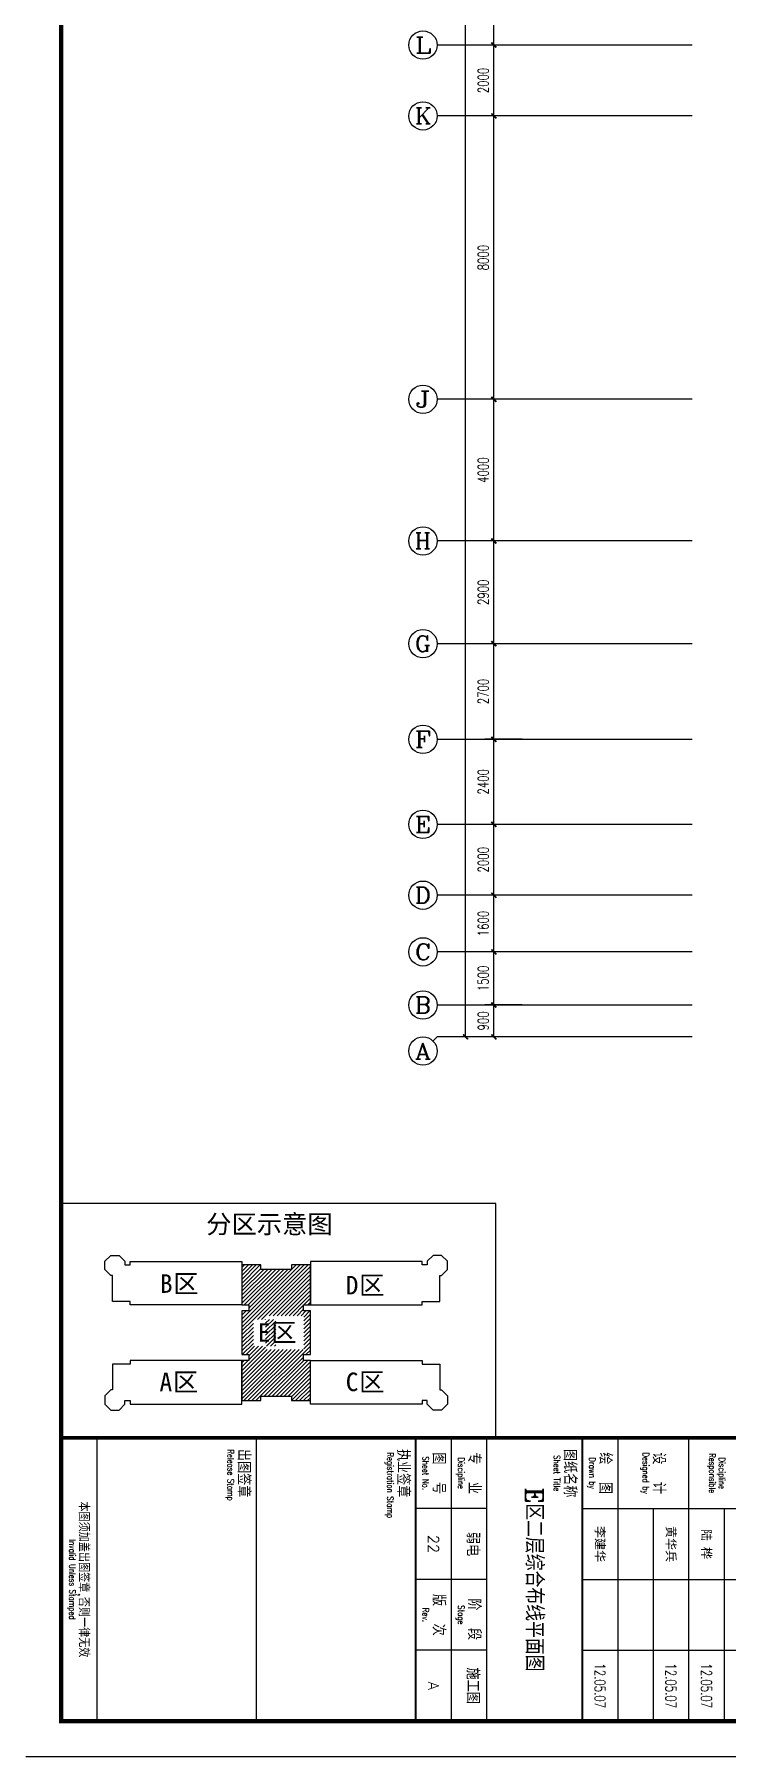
# Model space of a CAD drawing. Extents: x 190999 to 834799, y -200814 to 215286.
# Drawn here: x 750944 to 770468, y 36986 to 85604 of the extents above; entities that cross this region are included whole.
import ezdxf
from ezdxf.enums import TextEntityAlignment as Align

# ---------------------------------------------------------------- set-up
doc = ezdxf.new("R2010")
doc.units = 0
doc.header["$LTSCALE"] = 1000
doc.header["$MEASUREMENT"] = 0
for name, color, linetype in [('AXIS', 3, 'Continuous'), ('AXIS_TEXT', 7, 'Continuous'), ('PUB_HATCH', 250, 'Continuous'), ('图框', 189, 'Continuous'), ('房间名称', 7, 'Continuous')]:
    doc.layers.add(name, color=color, linetype=linetype)
doc.styles.add('_TCH_AXIS', font='COMPLEX', dxfattribs={"bigfont": 'GBCBIG'})
doc.styles.add('COMPLEX', font='COMPLEX')
doc.styles.add('DIM_FONT', font='SIMPLEX', dxfattribs={"width": 0.7, "bigfont": 'GBCBIG'})
doc.styles.add('HT', font='simhei.ttf')
doc.styles.add('TKZ1_tjhts.shx', font='tjromant.shx', dxfattribs={"bigfont": 'tjhts.shx'})
doc.styles.add('TKZ2_tjkts.shx', font='tjromant.shx', dxfattribs={"bigfont": 'tjkts.shx'})
doc.styles.add('车', font='simhei.ttf')
doc.dimstyles.new('DIMN', dxfattribs={"dimtxt": 300, "dimasz": 100, "dimexe": 250, "dimexo": 300, "dimgap": 150, "dimtad": 1, "dimdec": 0, "dimzin": 0, "dimdsep": 46, "dimtxsty": 'DIM_FONT', "dimblk": 'ARCHTICK', "dimcen": 0.09, "dimclrt": 7, "dimazin": 2, "dimtfac": 1, "dimtdec": 0, "dimtix": 1, "dimtmove": 2, "dimatfit": 3, "dimfxl": 0, "dimtolj": 1, "dimtzin": 0, "dimarcsym": 0})

# ---------------------------------------------------------------- blocks, each defined once
blk = doc.blocks.new('TJAD_TK_A0')
at = {"layer": '图框'}
for p, q in [((2162, -441.7), (2162, 399.3)), ((2092, -284.7), (2092, -154.7)), ((2112, -284.7), (2112, -164.7)), ((2132, -284.7), (2132, -164.7)), ((2092, -244.7), (2152, -244.7)), ((2072, -254.7), (2152, -254.7)), ((2092, -264.7), (2152, -264.7)), ((2072, -274.7), (2152, -274.7)), ((2072, -311.7), (2152, -311.7)), ((2092, -311.7), (2092, -331.7)), ((2112, -311.7), (2112, -331.7)), ((2132, -311.7), (2132, -331.7)), ((2072, -321.7), (2152, -321.7)), ((2072, -376.7), (2152, -376.7)), ((2072, -421.7), (2152, -421.7))]:
    blk.add_line(p, q, dxfattribs=at)
at = {"layer": '图框', "const_width": 1.2}
blk.add_lwpolyline([(2152, -431.7), (2152, 389.3), (998, 389.3), (998, -431.7)], close=True, dxfattribs=at)
at = {"layer": '图框'}
for points, const_width in [([(2072, 389.3), (2072, -431.7)], 1), ([(2072, -284.7), (2152, -284.7)], 0.6), ([(2072, -331.7), (2152, -331.7)], 0.6)]:
    blk.add_lwpolyline(points, dxfattribs=dict(at, const_width=const_width))
at = {"layer": '图框', "style": 'TKZ2_tjkts.shx', "width": 0.8}
for s, p in [('Responsible', (2082, -248)), ('Discipline', (2082, -245.28)), ('Designed by', (2082, -266.76)), ('Drawn by', (2082, -281.86)), ('Sheet Title', (2082, -291.86)), ('Discipline', (2082, -318.86)), ('Stage', (2122, -318.86)), ('Sheet No.', (2082, -328.86)), ('Rev.', (2122, -328.86)), ('Registration Stamp', (2085.41, -338.86)), ('Release Stamp', (2082.52, -383.86)), ('Invalid Unless Stamped', (2112, -428.53))]:
    blk.add_text(s, height=1.8, dxfattribs=at).set_placement(p, align=Align.MIDDLE_CENTER)
at = {"layer": '图框', "color": 0, "style": '车'}
for s, p in [('陆 桦', (2102, -249.7)), ('黄华兵', (2102, -259.7)), ('李建华', (2102, -279.7))]:
    blk.add_text(s, height=2.5, dxfattribs=at).set_placement(p, align=Align.MIDDLE_CENTER)
at = {"layer": '图框', "color": 0, "style": 'TKZ1_tjhts.shx', "width": 0.7}
for p in [(2142, -249.7), (2142, -259.7), (2142, -279.7)]:
    blk.add_text('12.05.07', height=3, dxfattribs=at).set_placement(p, align=Align.MIDDLE_CENTER)
at = {"layer": '图框', "style": 'TKZ2_tjkts.shx'}
for s, height, p in [('设  计', 3.6, (2082, -263.06)), ('绘  图', 3.6, (2082, -278.16)), ('图纸名称', 3.6, (2082, -288.16)), ('专  业', 3.6, (2082, -315.16)), (' 阶  段', 3.6, (2122, -315.16)), ('图  号', 3.6, (2082, -325.16)), ('版  次', 3.6, (2122, -325.16)), ('执业签章', 3.6, (2082, -335.16)), ('出图签章', 3.6, (2082, -380.16)), ('本图须加盖出图签章,否则一律无效', 3, (2112, -425.28))]:
    blk.add_text(s, height=height, dxfattribs=at).set_placement(p, align=Align.MIDDLE_CENTER)
at = {"layer": '图框', "color": 3, "style": 'TKZ1_tjhts.shx'}
for s, height, p in [('弱电', 3.6, (2102, -315.54)), ('施工图', 3.6, (2142, -315.54)), ('A', 3, (2142, -326.7))]:
    blk.add_text(s, height=height, dxfattribs=at).set_placement(p, align=Align.MIDDLE_CENTER)
blk = doc.blocks.new('_ArchTick')
at = {"const_width": 0.5}
blk.add_lwpolyline([(-0.7, -0.7), (0.7, 0.7)], dxfattribs=at)
blk = doc.blocks.new('*D577')
at = {"layer": 'AXIS', "color": 0, "lineweight": -2}
for p, q in [((764699, 58204), (763654, 58204)), ((763904, 57304), (763904, 58204)), ((764699, 57304), (763654, 57304))]:
    blk.add_line(p, q, dxfattribs=at)
at = {"layer": 'Defpoints', "color": 0}
for p in [(763904, 58204), (764999, 58204), (764999, 57304)]:
    blk.add_point(p, dxfattribs=at)
at = {"layer": 'AXIS', "color": 0, "lineweight": -2, "xscale": 100, "yscale": 100, "zscale": 100}
for p, rotation in [((763904, 58204), 90), ((763904, 57304), 270)]:
    blk.add_blockref('_ArchTick', p, dxfattribs=dict(at, rotation=rotation))
at = {"layer": 'AXIS', "color": 7, "insert": (763604, 57754), "char_height": 300, "attachment_point": 5, "rotation": 90, "style": 'DIM_FONT'}
blk.add_mtext('\\A1;900', dxfattribs=at)
blk = doc.blocks.new('*D578')
at = {"layer": 'AXIS', "color": 0, "lineweight": -2}
for p, q in [((764699, 59704), (763654, 59704)), ((763904, 58204), (763904, 59704)), ((764699, 58204), (763654, 58204))]:
    blk.add_line(p, q, dxfattribs=at)
at = {"layer": 'Defpoints', "color": 0}
for p in [(763904, 59704), (764999, 59704), (764999, 58204)]:
    blk.add_point(p, dxfattribs=at)
at = {"layer": 'AXIS', "color": 0, "lineweight": -2, "xscale": 100, "yscale": 100, "zscale": 100}
for p, rotation in [((763904, 59704), 90), ((763904, 58204), 270)]:
    blk.add_blockref('_ArchTick', p, dxfattribs=dict(at, rotation=rotation))
at = {"layer": 'AXIS', "color": 7, "insert": (763604, 58954), "char_height": 300, "attachment_point": 5, "rotation": 90, "style": 'DIM_FONT'}
blk.add_mtext('\\A1;1500', dxfattribs=at)
blk = doc.blocks.new('*D579')
at = {"layer": 'AXIS', "color": 0, "lineweight": -2}
for p, q in [((764699, 61304), (763654, 61304)), ((763904, 59704), (763904, 61304)), ((764699, 59704), (763654, 59704))]:
    blk.add_line(p, q, dxfattribs=at)
at = {"layer": 'Defpoints', "color": 0}
for p in [(763904, 61304), (764999, 61304), (764999, 59704)]:
    blk.add_point(p, dxfattribs=at)
at = {"layer": 'AXIS', "color": 0, "lineweight": -2, "xscale": 100, "yscale": 100, "zscale": 100}
for p, rotation in [((763904, 61304), 90), ((763904, 59704), 270)]:
    blk.add_blockref('_ArchTick', p, dxfattribs=dict(at, rotation=rotation))
at = {"layer": 'AXIS', "color": 7, "insert": (763604, 60504), "char_height": 300, "attachment_point": 5, "rotation": 90, "style": 'DIM_FONT'}
blk.add_mtext('\\A1;1600', dxfattribs=at)
blk = doc.blocks.new('*D580')
at = {"layer": 'AXIS', "color": 0, "lineweight": -2}
for p, q in [((764699, 63304), (763654, 63304)), ((763904, 61304), (763904, 63304)), ((764699, 61304), (763654, 61304))]:
    blk.add_line(p, q, dxfattribs=at)
at = {"layer": 'Defpoints', "color": 0}
for p in [(763904, 63304), (764999, 63304), (764999, 61304)]:
    blk.add_point(p, dxfattribs=at)
at = {"layer": 'AXIS', "color": 0, "lineweight": -2, "xscale": 100, "yscale": 100, "zscale": 100}
for p, rotation in [((763904, 63304), 90), ((763904, 61304), 270)]:
    blk.add_blockref('_ArchTick', p, dxfattribs=dict(at, rotation=rotation))
at = {"layer": 'AXIS', "color": 7, "insert": (763604, 62304), "char_height": 300, "attachment_point": 5, "rotation": 90, "style": 'DIM_FONT'}
blk.add_mtext('\\A1;2000', dxfattribs=at)
blk = doc.blocks.new('*D581')
at = {"layer": 'AXIS', "color": 0, "lineweight": -2}
for p, q in [((764699, 65704), (763654, 65704)), ((763904, 63304), (763904, 65704)), ((764699, 63304), (763654, 63304))]:
    blk.add_line(p, q, dxfattribs=at)
at = {"layer": 'Defpoints', "color": 0}
for p in [(763904, 65704), (764999, 65704), (764999, 63304)]:
    blk.add_point(p, dxfattribs=at)
at = {"layer": 'AXIS', "color": 0, "lineweight": -2, "xscale": 100, "yscale": 100, "zscale": 100}
for p, rotation in [((763904, 65704), 90), ((763904, 63304), 270)]:
    blk.add_blockref('_ArchTick', p, dxfattribs=dict(at, rotation=rotation))
at = {"layer": 'AXIS', "color": 7, "insert": (763604, 64504), "char_height": 300, "attachment_point": 5, "rotation": 90, "style": 'DIM_FONT'}
blk.add_mtext('\\A1;2400', dxfattribs=at)
blk = doc.blocks.new('*D582')
at = {"layer": 'AXIS', "color": 0, "lineweight": -2}
for p, q in [((764699, 68404), (763654, 68404)), ((763904, 65704), (763904, 68404)), ((764699, 65704), (763654, 65704))]:
    blk.add_line(p, q, dxfattribs=at)
at = {"layer": 'Defpoints', "color": 0}
for p in [(763904, 68404), (764999, 68404), (764999, 65704)]:
    blk.add_point(p, dxfattribs=at)
at = {"layer": 'AXIS', "color": 0, "lineweight": -2, "xscale": 100, "yscale": 100, "zscale": 100}
for p, rotation in [((763904, 68404), 90), ((763904, 65704), 270)]:
    blk.add_blockref('_ArchTick', p, dxfattribs=dict(at, rotation=rotation))
at = {"layer": 'AXIS', "color": 7, "insert": (763604, 67054), "char_height": 300, "attachment_point": 5, "rotation": 90, "style": 'DIM_FONT'}
blk.add_mtext('\\A1;2700', dxfattribs=at)
blk = doc.blocks.new('*D583')
at = {"layer": 'AXIS', "color": 0, "lineweight": -2}
for p, q in [((764699, 71304), (763654, 71304)), ((763904, 68404), (763904, 71304)), ((764699, 68404), (763654, 68404))]:
    blk.add_line(p, q, dxfattribs=at)
at = {"layer": 'Defpoints', "color": 0}
for p in [(763904, 71304), (764999, 71304), (764999, 68404)]:
    blk.add_point(p, dxfattribs=at)
at = {"layer": 'AXIS', "color": 0, "lineweight": -2, "xscale": 100, "yscale": 100, "zscale": 100}
for p, rotation in [((763904, 71304), 90), ((763904, 68404), 270)]:
    blk.add_blockref('_ArchTick', p, dxfattribs=dict(at, rotation=rotation))
at = {"layer": 'AXIS', "color": 7, "insert": (763604, 69854), "char_height": 300, "attachment_point": 5, "rotation": 90, "style": 'DIM_FONT'}
blk.add_mtext('\\A1;2900', dxfattribs=at)
blk = doc.blocks.new('*D584')
at = {"layer": 'AXIS', "color": 0, "lineweight": -2}
for p, q in [((764699, 75304), (763654, 75304)), ((763904, 71304), (763904, 75304)), ((764699, 71304), (763654, 71304))]:
    blk.add_line(p, q, dxfattribs=at)
at = {"layer": 'Defpoints', "color": 0}
for p in [(763904, 75304), (764999, 75304), (764999, 71304)]:
    blk.add_point(p, dxfattribs=at)
at = {"layer": 'AXIS', "color": 0, "lineweight": -2, "xscale": 100, "yscale": 100, "zscale": 100}
for p, rotation in [((763904, 75304), 90), ((763904, 71304), 270)]:
    blk.add_blockref('_ArchTick', p, dxfattribs=dict(at, rotation=rotation))
at = {"layer": 'AXIS', "color": 7, "insert": (763604, 73304), "char_height": 300, "attachment_point": 5, "rotation": 90, "style": 'DIM_FONT'}
blk.add_mtext('\\A1;4000', dxfattribs=at)
blk = doc.blocks.new('*D585')
at = {"layer": 'AXIS', "color": 0, "lineweight": -2}
for p, q in [((764699, 83304), (763654, 83304)), ((763904, 75304), (763904, 83304)), ((764699, 75304), (763654, 75304))]:
    blk.add_line(p, q, dxfattribs=at)
at = {"layer": 'Defpoints', "color": 0}
for p in [(763904, 83304), (764999, 83304), (764999, 75304)]:
    blk.add_point(p, dxfattribs=at)
at = {"layer": 'AXIS', "color": 0, "lineweight": -2, "xscale": 100, "yscale": 100, "zscale": 100}
for p, rotation in [((763904, 83304), 90), ((763904, 75304), 270)]:
    blk.add_blockref('_ArchTick', p, dxfattribs=dict(at, rotation=rotation))
at = {"layer": 'AXIS', "color": 7, "insert": (763604, 79304), "char_height": 300, "attachment_point": 5, "rotation": 90, "style": 'DIM_FONT'}
blk.add_mtext('\\A1;8000', dxfattribs=at)
blk = doc.blocks.new('*D586')
at = {"layer": 'AXIS', "color": 0, "lineweight": -2}
for p, q in [((764699, 85304), (763654, 85304)), ((763904, 83304), (763904, 85304)), ((764699, 83304), (763654, 83304))]:
    blk.add_line(p, q, dxfattribs=at)
at = {"layer": 'Defpoints', "color": 0}
for p in [(763904, 85304), (764999, 85304), (764999, 83304)]:
    blk.add_point(p, dxfattribs=at)
at = {"layer": 'AXIS', "color": 0, "lineweight": -2, "xscale": 100, "yscale": 100, "zscale": 100}
for p, rotation in [((763904, 85304), 90), ((763904, 83304), 270)]:
    blk.add_blockref('_ArchTick', p, dxfattribs=dict(at, rotation=rotation))
at = {"layer": 'AXIS', "color": 7, "insert": (763604, 84304), "char_height": 300, "attachment_point": 5, "rotation": 90, "style": 'DIM_FONT'}
blk.add_mtext('\\A1;2000', dxfattribs=at)
blk = doc.blocks.new('*D587')
at = {"layer": 'AXIS', "color": 0, "lineweight": -2}
for p, q in [((764699, 89304), (763654, 89304)), ((763904, 85304), (763904, 89304)), ((764699, 85304), (763654, 85304))]:
    blk.add_line(p, q, dxfattribs=at)
at = {"layer": 'Defpoints', "color": 0}
for p in [(763904, 89304), (764999, 89304), (764999, 85304)]:
    blk.add_point(p, dxfattribs=at)
at = {"layer": 'AXIS', "color": 0, "lineweight": -2, "xscale": 100, "yscale": 100, "zscale": 100}
for p, rotation in [((763904, 89304), 90), ((763904, 85304), 270)]:
    blk.add_blockref('_ArchTick', p, dxfattribs=dict(at, rotation=rotation))
at = {"layer": 'AXIS', "color": 7, "insert": (763604, 87304), "char_height": 300, "attachment_point": 5, "rotation": 90, "style": 'DIM_FONT'}
blk.add_mtext('\\A1;4000', dxfattribs=at)
blk = doc.blocks.new('*D604')
at = {"layer": 'AXIS', "color": 0, "lineweight": -2}
for p, q in [((764699, 145304), (762854, 145304)), ((763104, 57304), (763104, 145304)), ((764699, 57304), (762854, 57304))]:
    blk.add_line(p, q, dxfattribs=at)
at = {"layer": 'Defpoints', "color": 0}
for p in [(763104, 145304), (764999, 145304), (764999, 57304)]:
    blk.add_point(p, dxfattribs=at)
at = {"layer": 'AXIS', "color": 0, "lineweight": -2, "xscale": 100, "yscale": 100, "zscale": 100}
for p, rotation in [((763104, 145304), 90), ((763104, 57304), 270)]:
    blk.add_blockref('_ArchTick', p, dxfattribs=dict(at, rotation=rotation))
at = {"layer": 'AXIS', "color": 7, "insert": (762804, 101304), "char_height": 300, "attachment_point": 5, "rotation": 90, "style": 'DIM_FONT'}
blk.add_mtext('\\A1;88000', dxfattribs=at)
blk = doc.blocks.new('_AXISO')
blk.add_circle((0, 0), 0.5)
at = {"layer": 'AXIS_TEXT', "style": 'COMPLEX', "width": 1.041667}
blk.add_attdef('A', text='', height=0.56, dxfattribs=at).set_placement((-0.25, -0.28), (0.25, -0.28), align=Align.FIT)

msp = doc.modelspace()

# ---------------------------------------------------------------- hatches: boundary and pattern name
at = {"layer": 'PUB_HATCH'}
h = msp.add_hatch(dxfattribs=at)
h.set_pattern_fill('ANSI31', color=256, scale=50, style=0)
h.set_pattern_definition([(45, (133765.26, 1283198.1), (-56.1266008, 56.1266008), [])])
edge = h.paths.add_edge_path(flags=16)
edge.add_line((757119.7, 48572.2), (757750.3, 48572.2))
edge.add_line((757750.3, 48572.2), (757750.3, 49329.8))
edge.add_line((757750.3, 49329.8), (757119.7, 49329.8))
edge.add_line((757119.7, 49329.8), (757119.7, 48572.2))
edge.add_line((757465.3, 48480.7), (758538.9, 48480.7))
edge.add_line((758538.9, 48480.7), (758538.9, 49433.2))
edge.add_line((758538.9, 49433.2), (757465.3, 49433.2))
edge.add_line((757465.3, 49433.2), (757465.3, 48480.7))
h.paths.add_polyline_path([(757762, 47160.8), (758197, 47160.8), (758197, 47035.8), (758729.5, 47035.8), (758729.5, 48165.8), (758532, 48165.8), (758532, 48335.8), (758727, 48335.8), (758727, 49565.8), (758532, 49565.8), (758532, 49735.8), (758729.5, 49735.8), (758729.5, 50865.8), (758197, 50865.8), (758197, 50740.8), (757327.1, 50740.8), (757327.1, 50865.8), (756794.5, 50865.8), (756794.5, 49735.8), (756992.1, 49735.8), (756992.1, 49565.8), (756797.1, 49565.8), (756797.1, 48335.8), (756992.1, 48335.8), (756992.1, 48165.8), (756794.5, 48165.8), (756794.5, 47035.8), (757327.1, 47035.8), (757327.1, 47160.8)])

# ---------------------------------------------------------------- linework, layer by layer
msp.add_lwpolyline([(751698.5, 45986.5), (763964, 45986.5), (763964, 52604), (751698.5, 52604)], close=True)
for points in [[(756789.5, 50865.8), (756789.5, 49735.8), (753647, 49735.8), (753647, 49835.8), (753147, 49835.8), (753147, 50565.8), (753093.9, 50565.8), (752927, 50732.7), (752927, 50968.8), (753094, 51135.8), (753330.1, 51135.8), (753497.1, 50968.8), (753497.1, 50865.8), (753647, 50865.8), (753647, 50965.8), (756789.5, 50965.8), (756789.5, 50865.8)], [(758734.5, 50865.8), (758734.5, 49735.8), (761877, 49735.8), (761877, 49835.8), (762377.1, 49835.8), (762377.1, 50565.8), (762430.2, 50565.8), (762597.1, 50732.7), (762597.1, 50968.8), (762430.1, 51135.8), (762194, 51135.8), (762027, 50968.8), (762027, 50865.8), (761877, 50865.8), (761877, 50965.8), (758734.5, 50965.8), (758734.5, 50865.8)], [(757762, 47160.8), (758197, 47160.8), (758197, 47035.8), (758729.5, 47035.8), (758729.5, 47035.8), (758729.5, 48165.8), (758532, 48165.8), (758532, 48335.8), (758727, 48335.8), (758727, 49565.8), (758532, 49565.8), (758532, 49735.8), (758729.5, 49735.8), (758729.5, 50865.8), (758197, 50865.8), (758197, 50740.8), (757327.1, 50740.8), (757327.1, 50865.8), (756794.5, 50865.8), (756794.5, 49735.8), (756992.1, 49735.8), (756992.1, 49565.8), (756797.1, 49565.8), (756797.1, 48335.8), (756992.1, 48335.8), (756992.1, 48165.8), (756794.5, 48165.8), (756794.5, 47035.8), (756794.5, 47035.8), (757327.1, 47035.8), (757327.1, 47160.8), (757762, 47160.8)], [(756789.5, 47035.8), (756789.5, 48165.8), (753647, 48165.8), (753647, 48065.8), (753147, 48065.8), (753147, 47335.8), (753093.9, 47335.8), (752927, 47168.9), (752927, 46932.8), (753094, 46765.8), (753330.1, 46765.8), (753497.1, 46932.8), (753497.1, 47035.8), (753647, 47035.8), (753647, 46935.8), (756789.5, 46935.8), (756789.5, 47035.8)], [(758734.5, 47035.8), (758734.5, 48165.8), (761877, 48165.8), (761877, 48065.8), (762377.1, 48065.8), (762377.1, 47335.8), (762430.2, 47335.8), (762597.1, 47168.9), (762597.1, 46932.8), (762430.1, 46765.8), (762194, 46765.8), (762027, 46932.8), (762027, 47035.8), (761877, 47035.8), (761877, 46935.8), (758734.5, 46935.8), (758734.5, 47035.8)]]:
    msp.add_lwpolyline(points)
at = {"layer": 'AXIS'}
for p, q in [((769498.5, 85303.7), (762304.1, 85303.7)), ((769498.5, 83303.7), (762304.1, 83303.7)), ((769498.5, 75303.7), (762304.1, 75303.7)), ((769498.5, 71303.7), (762304.1, 71303.7)), ((769498.5, 68403.7), (762304.1, 68403.7)), ((769498.5, 65703.7), (762304.1, 65703.7)), ((769498.5, 63303.7), (762304.1, 63303.7)), ((769498.5, 61303.7), (762304.1, 61303.7)), ((769498.5, 59703.7), (762304.1, 59703.7)), ((769498.5, 58203.7), (762304.1, 58203.7)), ((762186.9, 57186.5), (762304.1, 57303.7)), ((769498.5, 57303.7), (762304.1, 57303.7))]:
    msp.add_line(p, q, dxfattribs=at)

# ---------------------------------------------------------------- block references
ref = msp.add_blockref('_AXISO', (761904.1, 85303.7), dxfattribs=dict(at, xscale=800, yscale=800, zscale=800))
ref.add_attrib('A', 'L', dxfattribs={"layer": 'AXIS_TEXT', "height": 452.5, "style": '_TCH_AXIS', "width": 1.4}).set_placement((761677.8, 85077.4), (762130.4, 85077.4), align=Align.FIT)
ref = msp.add_blockref('_AXISO', (761904.1, 83303.7), dxfattribs=dict(at, xscale=800, yscale=800, zscale=800))
ref.add_attrib('A', 'K', dxfattribs={"layer": 'AXIS_TEXT', "height": 452.5, "style": '_TCH_AXIS', "width": 1.105263}).set_placement((761677.8, 83077.4), (762130.4, 83077.4), align=Align.FIT)
ref = msp.add_blockref('_AXISO', (761904.1, 75303.7), dxfattribs=dict(at, xscale=800, yscale=800, zscale=800))
ref.add_attrib('A', 'J', dxfattribs={"layer": 'AXIS_TEXT', "height": 452.5, "style": '_TCH_AXIS', "width": 1.909091}).set_placement((761677.8, 75077.4), (762130.4, 75077.4), align=Align.FIT)
ref = msp.add_blockref('_AXISO', (761904.1, 71303.7), dxfattribs=dict(at, xscale=800, yscale=800, zscale=800))
ref.add_attrib('A', 'H', dxfattribs={"layer": 'AXIS_TEXT', "height": 452.5, "style": '_TCH_AXIS', "width": 1.05}).set_placement((761677.8, 71077.4), (762130.4, 71077.4), align=Align.FIT)
ref = msp.add_blockref('_AXISO', (761904.1, 68403.7), dxfattribs=dict(at, xscale=800, yscale=800, zscale=800))
ref.add_attrib('A', 'G', dxfattribs={"layer": 'AXIS_TEXT', "height": 452.5, "style": '_TCH_AXIS', "width": 1.166667}).set_placement((761677.8, 68177.4), (762130.4, 68177.4), align=Align.FIT)
ref = msp.add_blockref('_AXISO', (761904.1, 65703.7), dxfattribs=dict(at, xscale=800, yscale=800, zscale=800))
ref.add_attrib('A', 'F', dxfattribs={"layer": 'AXIS_TEXT', "height": 452.5, "style": '_TCH_AXIS', "width": 1.3125}).set_placement((761677.8, 65477.4), (762130.4, 65477.4), align=Align.FIT)
ref = msp.add_blockref('_AXISO', (761904.1, 63303.7), dxfattribs=dict(at, xscale=800, yscale=800, zscale=800))
ref.add_attrib('A', 'E', dxfattribs={"layer": 'AXIS_TEXT', "height": 452.5, "style": '_TCH_AXIS', "width": 1.3125}).set_placement((761677.8, 63077.4), (762130.4, 63077.4), align=Align.FIT)
ref = msp.add_blockref('_AXISO', (761904.1, 61303.7), dxfattribs=dict(at, xscale=800, yscale=800, zscale=800))
ref.add_attrib('A', 'D', dxfattribs={"layer": 'AXIS_TEXT', "height": 452.5, "style": '_TCH_AXIS', "width": 1.235294}).set_placement((761677.8, 61077.4), (762130.4, 61077.4), align=Align.FIT)
ref = msp.add_blockref('_AXISO', (761904.1, 59703.7), dxfattribs=dict(at, xscale=800, yscale=800, zscale=800))
ref.add_attrib('A', 'C', dxfattribs={"layer": 'AXIS_TEXT', "height": 452.5, "style": '_TCH_AXIS', "width": 1.4}).set_placement((761677.8, 59477.4), (762130.4, 59477.4), align=Align.FIT)
ref = msp.add_blockref('_AXISO', (761904.1, 58203.7), dxfattribs=dict(at, xscale=800, yscale=800, zscale=800))
ref.add_attrib('A', 'B', dxfattribs={"layer": 'AXIS_TEXT', "height": 452.5, "style": '_TCH_AXIS', "width": 1.235294}).set_placement((761677.8, 57977.4), (762130.4, 57977.4), align=Align.FIT)
ref = msp.add_blockref('_AXISO', (761904.1, 56903.7), dxfattribs=dict(at, xscale=800, yscale=800, zscale=800))
ref.add_attrib('A', 'A', dxfattribs={"layer": 'AXIS_TEXT', "height": 452.5, "style": '_TCH_AXIS', "width": 1.166667}).set_placement((761677.8, 56677.4), (762130.4, 56677.4), align=Align.FIT)
at = {"layer": '图框', "xscale": 100, "yscale": 100, "zscale": 100, "rotation": 270}
msp.add_blockref('TJAD_TK_A0', (794868.8, 253186.5), dxfattribs=at)

# ---------------------------------------------------------------- texts
at = {"layer": '图框', "color": 3, "style": 'TKZ1_tjhts.shx'}
for s, height, p in [('E区二层综合布线平面图', 500, (765048.5, 41986.5)), ('22', 300, (762198.5, 42986.5))]:
    msp.add_text(s, height=height, rotation=270, dxfattribs=at).set_placement(p, align=Align.MIDDLE_CENTER)
at = {"layer": '房间名称', "style": 'HT'}
for s, height, p in [('分区示意图', 522.78, (755789.8, 51756.3)), ('B', 522.8, (754484, 50077.5)), ('区', 522.8, (754862.1, 50077.5)), ('区', 522.8, (760104.1, 50032.3)), ('D', 522.8, (759726, 50032.3)), ('E', 522.8, (757246, 48698.5)), ('区', 522.8, (757624.1, 48698.5)), ('A', 522.8, (754472.2, 47301.2)), ('区', 522.8, (754850.3, 47301.2)), ('C', 522.8, (759726, 47303.1)), ('区', 522.8, (760104.1, 47303.1))]:
    msp.add_text(s, height=height, dxfattribs=at).set_placement(p)

# ---------------------------------------------------------------- dimensions: what is measured, and where the dimension line sits
at = {"layer": 'AXIS'}
for p1, p2, distance, picture, middle in [((764998.5, 57303.7), (764998.5, 145303.7), 1894.4, '*D604', (762804.1, 101303.7)), ((764998.5, 85303.7), (764998.5, 89303.7), 1094.4, '*D587', (763604.1, 87303.7)), ((764998.5, 83303.7), (764998.5, 85303.7), 1094.4, '*D586', (763604.1, 84303.7)), ((764998.5, 75303.7), (764998.5, 83303.7), 1094.4, '*D585', (763604.1, 79303.7)), ((764998.5, 71303.7), (764998.5, 75303.7), 1094.4, '*D584', (763604.1, 73303.7)), ((764998.5, 68403.7), (764998.5, 71303.7), 1094.4, '*D583', (763604.1, 69853.7)), ((764998.5, 65703.7), (764998.5, 68403.7), 1094.4, '*D582', (763604.1, 67053.7)), ((764998.5, 63303.7), (764998.5, 65703.7), 1094.4, '*D581', (763604.1, 64503.7)), ((764998.5, 61303.7), (764998.5, 63303.7), 1094.4, '*D580', (763604.1, 62303.7)), ((764998.5, 59703.7), (764998.5, 61303.7), 1094.4, '*D579', (763604.1, 60503.7)), ((764998.5, 58203.7), (764998.5, 59703.7), 1094.4, '*D578', (763604.1, 58953.7)), ((764998.5, 57303.7), (764998.5, 58203.7), 1094.4, '*D577', (763604.1, 57753.7))]:
    dim = msp.add_aligned_dim(p1=p1, p2=p2, distance=distance, dimstyle='DIMN', dxfattribs=at)
    dim.commit()
    dim.dimension.update_dxf_attribs({"geometry": picture, "text_midpoint": middle})

doc.saveas('drawing.dxf')
